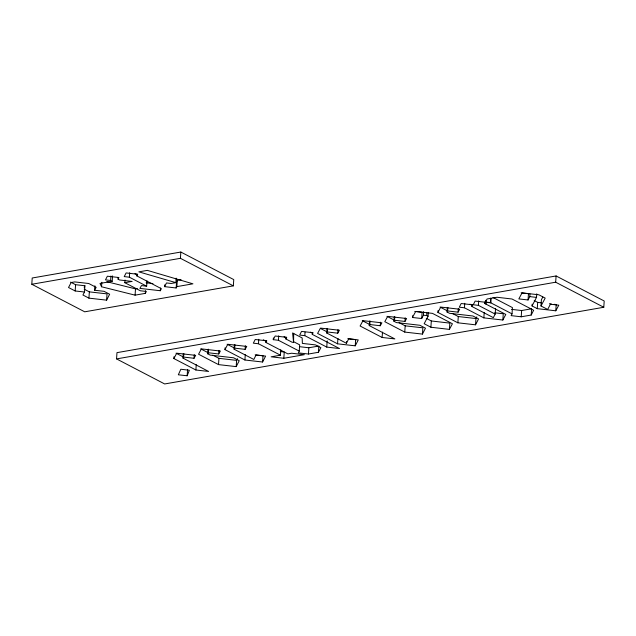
<?xml version="1.0" encoding="UTF-8"?>
<svg xmlns="http://www.w3.org/2000/svg" width="636" height="636" viewBox="0 0 636 636"><rect width="100%" height="100%" fill="white"/><g stroke="black" fill="none" stroke-linecap="round" stroke-linejoin="round"><path stroke-width="0.95" d="M31.8 284.268L32.213 278.004L180.839 252.039L233.762 279.594L233.34 285.858L84.715 311.815L31.8 284.268L180.425 258.311L233.34 285.858M75.589 284.705L84.914 285.747L84.501 292.011L75.175 290.978L75.589 284.705L70.604 282.114M94.883 285.779L94.581 290.255L104.034 291.32L109.638 294.237L106.609 300.152L88.937 298.141L89.35 291.868L84.191 289.189M125.014 280.007L124.831 282.694L140.397 290.795L146.344 291.431L145.326 293.363L135.078 295.152L101.553 286.764L101.847 282.281M106.609 300.152L107.031 293.88L89.35 291.868M112.556 275.921L112.206 281.295L110.624 280.476L110.918 275.992M124.831 282.694L132.121 281.422L119.648 279.991L118.065 279.172L118.185 277.383M116.555 358.911L116.976 352.646L556.095 275.952L604.2 300.995L603.787 307.268L164.668 383.961L116.555 358.911L555.673 282.217L603.787 307.268M147.019 280.826L146.662 286.2L129.37 277.201L129.672 272.717M135.078 295.152L135.5 288.879L137.36 288.553M146.662 286.2L141.478 285.588L139.896 288.402L160.32 290.739L161.361 288.68L136.82 275.897L136.939 274.108M145.326 293.363L145.501 290.676M160.32 290.739L160.503 288.052M181.069 279.697L177.293 280.357L176.872 286.621L176.164 287.973L164.589 286.653L164.708 284.856M164.589 286.653L166.497 282.948L171.108 283.473L175.862 282.646L176.156 278.163M176.164 287.973L176.577 281.708L177.293 280.357M180.425 258.311L180.839 252.039M183.295 353.64L183.001 358.116L208.6 371.448L195.888 370.001L173.859 358.537L173.978 356.748M183.001 358.116L183.597 357.074L183.836 353.489M187.159 375.765L189.345 370.255L180.831 369.238L178.326 374.795L187.159 375.765L187.572 369.492M183.597 357.074L194.028 358.283L194.266 354.697M195.888 370.001L196.246 364.635M207.694 353.807L208.298 352.757L218.728 353.966L220.366 351.04L201.421 348.886L198.559 354.22L218.522 364.611L236.202 366.622L239.223 360.707L233.627 357.798L210.214 355.111L207.694 353.807L207.996 349.323M208.298 352.757L208.536 349.172M218.728 353.966L218.967 350.388M218.522 364.611L218.935 358.346L212.861 355.182M234.382 344.72L234.088 349.196L253.828 359.467L256.022 355.031L265.617 356.104L262.589 362.011L244.916 360.008L224.953 349.617L225.072 347.82M234.088 349.196L234.684 348.146L234.923 344.569M236.202 366.622L236.616 360.358L237.482 358.664M234.684 348.146L245.122 349.355L245.361 345.777M244.916 360.008L245.273 354.634M280.786 349.816L280.436 355.19L258.478 343.758L258.773 339.282M262.589 362.011L263.01 355.747L255.155 354.856M280.436 355.19L271.143 356.812L283.831 358.275L304.366 354.689L291.622 353.234L287.877 353.886L265.92 342.454L266.039 340.665M285.985 337.183L285.866 338.972L292.107 342.224L293.578 342.438L292.584 332.962L302.172 337.955L302.362 343.408L315.52 344.903L320.894 347.701L318.421 352.288L308.444 354.029L298.324 352.869L299.254 351.12L278.425 340.276L273.273 339.688L273.393 337.891M278.425 340.276L278.719 335.8M283.831 358.275L284.252 352.01L280.341 351.557M293.578 342.438L293.697 333.328M299.254 351.12L299.667 344.847L293.594 341.683M312.371 332.572L312.252 334.369L339.505 348.552L326.761 347.097L304.811 335.665L305.049 332.087M308.444 354.029L308.865 347.765L317.936 346.183M318.421 352.288L318.843 346.024M326.729 333.018L327.333 331.968L337.764 333.177L339.401 330.251L320.457 328.096L317.595 333.431L337.557 343.822L355.238 345.833L358.259 339.918L348.663 338.853L346.469 343.289L326.729 333.018L327.031 328.534M327.333 331.968L327.572 328.383M326.761 347.097L327.182 340.824M337.764 333.177L338.002 329.599M337.557 343.822L337.915 338.455M346.469 343.289L346.588 341.5M355.238 345.833L355.651 339.568L347.797 338.67M369.238 325.592L369.834 324.543L380.272 325.751L381.91 322.826L362.965 320.671L360.103 326.006L382.133 337.478L394.837 338.916L369.238 325.592L369.532 321.116M369.834 324.543L370.072 320.965M380.272 325.751L380.503 322.174M382.133 337.478L382.49 332.103M393.938 321.275L394.535 320.234L404.965 321.442L406.611 318.517L387.666 316.362L384.796 321.697L404.758 332.087L422.439 334.099L425.468 328.184L419.863 325.266L396.451 322.587L393.938 321.275L394.233 316.8M394.535 320.234L394.773 316.649M404.965 321.442L405.204 317.857M404.758 332.087L405.18 325.823L399.106 322.659M423.648 311.608L423.409 315.186L421.7 318.517L412.462 317.491L412.581 315.702M421.7 318.517L422.113 312.252L414.728 311.425M422.439 334.099L422.853 327.826L405.18 325.823M412.462 317.491L415.69 311.465L432.464 313.373L452.427 323.764L449.413 329.384L430.898 327.238L424.172 323.732L428.068 316.259L426.716 315.551L426.891 312.864M428.068 316.259L428.306 312.674M430.898 327.238L431.311 320.965L426.271 318.342M447.331 307.522L447.036 312.006L449.557 313.31L472.961 315.997L478.566 318.906L475.537 324.821L457.864 322.81L437.902 312.419L438.021 310.63M447.036 312.006L447.633 310.956L447.871 307.371M449.413 329.384L449.827 323.12L431.311 320.965M447.633 310.956L458.071 312.165L458.302 308.587M457.864 322.81L458.278 316.545L452.204 313.381M484.974 301.75L484.855 303.539L505.795 314.438L502.845 320.027L483.853 317.881L464.455 307.784L464.749 303.308M495.547 308.722L495.19 314.097L493.321 317.642L471.896 306.48L472.015 304.692M475.537 324.821L475.959 318.557L476.817 316.863M495.19 314.097L478.391 305.352L478.685 300.876M483.853 317.881L484.203 312.507M485.689 300.272L485.57 302.068L490.364 302.593L512.028 313.874L511.098 315.631L521.226 316.792L531.203 315.051L533.636 310.257L512.02 299.007L497.026 297.258L487.049 299L484.855 303.539M490.364 302.593L490.658 298.117M491.159 298.379L490.865 302.855L485.475 302.259M502.845 320.027L503.259 313.763L494.713 312.793M512.028 313.874L512.441 307.609L492.972 297.473M521.226 316.792L521.639 310.527L531.617 308.778L531.203 315.051M532.165 304.143L532.046 305.94L537.269 308.659L555.785 310.805L558.798 305.185L550.394 304.223L547.683 309.454L540.99 305.972L545.187 298.101L538.835 294.794L522.061 292.886L518.833 298.912L528.055 299.969L528.468 293.705L521.091 292.854M528.055 299.969L529.78 296.607L529.955 293.927M532.046 305.94L536.506 297.394L536.744 293.816M537.269 308.659L537.682 302.386L534.2 300.574M540.99 305.972L541.403 299.699L542.802 297.076M555.673 282.217L556.095 275.952M555.785 310.805L556.198 304.541L554.25 304.31M273.273 339.688L275.165 336.007L286.733 337.334L285.866 338.972M84.127 287.241L84.914 285.747M84.501 292.011L82.919 295.009L88.937 298.141M118.065 279.172L118.932 277.535L107.365 276.207L105.473 279.88L110.624 280.476M136.82 275.897L137.686 274.259L126.111 272.931L124.219 276.604L129.37 277.201M265.92 342.454L266.786 340.817L255.219 339.489L253.327 343.17L258.478 343.758M312.252 334.369L313.119 332.723L301.551 331.404L299.659 335.077L304.811 335.665M471.896 306.48L472.763 304.843L461.195 303.515L459.295 307.196L464.455 307.784M485.832 304.048L486.699 302.41L475.132 301.082L473.24 304.763L478.391 305.352M173.859 358.537L176.729 353.203L195.673 355.357L194.028 358.283M224.953 349.617L227.815 344.275L246.76 346.429L245.122 349.355M437.902 312.419L440.764 307.085L459.709 309.239L458.071 312.165M94.581 290.255L96.155 287.361L88.746 283.505L74.69 281.915L71.153 282.535L68.521 287.512L75.175 290.978M112.206 281.295L100.011 283.425L101.553 286.764M176.872 286.621L192.923 283.823L147.353 270.372L138.855 271.858L175.862 282.646M423.409 315.186L426.716 315.551M458.278 316.545L475.959 318.557M218.935 358.346L236.616 360.358M511.519 309.366L521.639 310.527M146.153 282.805L152.958 283.584M299.659 346.707L308.865 347.765M529.78 296.607L536.506 297.394M537.682 302.386L541.586 302.839M549.377 303.746L551.325 303.976M106.761 281.692L135.5 288.879M469.925 304.151L472.461 305.471M440.056 307.061L446.997 310.67M386.95 316.33L394.765 320.401M362.281 320.655L370.208 324.789M320.616 328.518L327.556 332.135M310.495 332.143L312.252 333.057M284.046 336.714L286.653 338.074M263.288 339.775L265.92 341.15M134.975 273.631L136.708 274.529M227.108 344.251L234.048 347.86M200.714 348.862L208.521 352.924M176.037 353.187L183.089 356.852"/></g></svg>
